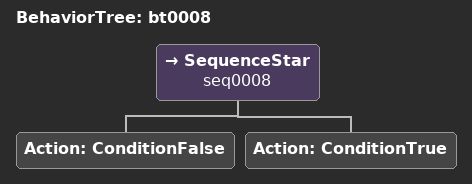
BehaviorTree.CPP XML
<root>

  <BehaviorTree ID="bt0008">
    <SequenceStar name="seq0008">
        <Action ID="ConditionFalse" />
        <Action ID="ConditionTrue" />
    </SequenceStar>
  </BehaviorTree>

</root>
